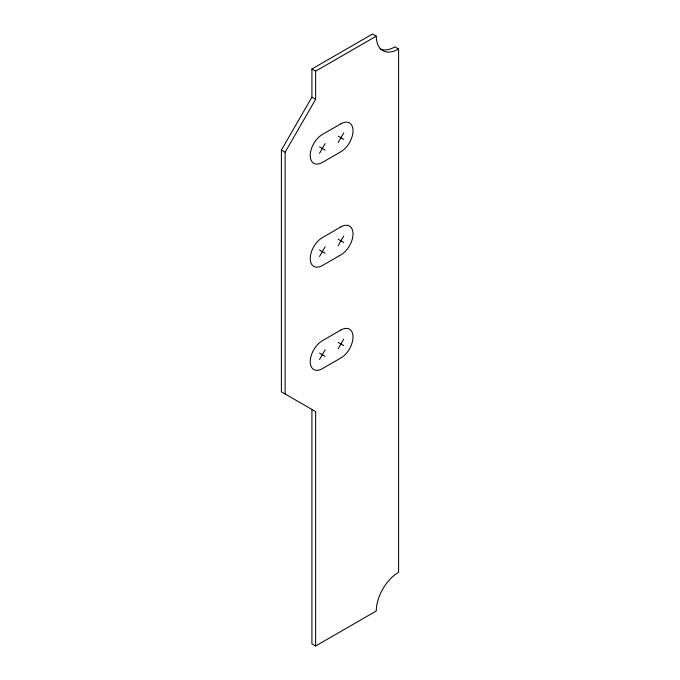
<?xml version="1.0" encoding="UTF-8"?>
<svg xmlns="http://www.w3.org/2000/svg" width="680" height="680" viewBox="0 0 680 680"><rect width="100%" height="100%" fill="white"/><g stroke="black" fill="none" stroke-linecap="round" stroke-linejoin="round"><path stroke-width="1.02" d="M315.63 646L315.63 411.604L281.401 391.841L281.401 150.033L311.907 97.189L311.907 69.011L372.555 34L376.278 36.151A31.569 18.224 -60 0 0 398.599 49.036L398.599 572.322A31.569 18.224 -60 0 0 376.278 610.988L315.63 646L311.907 643.85L311.907 409.462M285.124 393.992L285.124 152.184L315.63 99.34L315.63 71.162L311.907 69.011M319.541 153.331L325.116 143.658M338.138 142.588L343.723 132.923M319.541 256.436L325.116 246.772M338.138 245.701L343.723 236.028M319.541 359.55L325.116 349.877M338.138 348.806L343.723 339.142M315.63 71.162L376.278 36.151M398.599 49.036L394.876 46.886A31.569 18.224 -60 0 1 379.993 48.917M311.907 97.189L315.63 99.34M338.138 136.144L343.723 139.366M319.541 146.88L325.116 150.101M281.401 150.033L285.124 152.184M338.138 239.25L343.723 242.471M319.541 249.994L325.116 253.215M338.138 342.363L343.723 345.584M319.541 353.107L325.116 356.328M340.926 123.794L322.328 134.53A17.102 9.877 -60 0 0 310.233 155.474A17.102 9.877 -60 0 0 322.328 162.46L340.926 151.716A17.102 9.877 -60 0 0 353.022 130.772A17.102 9.877 -60 0 0 340.926 123.794M340.926 226.899L322.328 237.643A17.102 9.877 -60 0 0 310.233 258.587A17.102 9.877 -60 0 0 322.328 265.565L340.926 254.83A17.102 9.877 -60 0 0 353.022 233.886A17.102 9.877 -60 0 0 340.926 226.899M340.926 330.012L322.328 340.748A17.102 9.877 -60 0 0 310.233 361.692A17.102 9.877 -60 0 0 322.328 368.679L340.926 357.935A17.102 9.877 -60 0 0 353.022 336.991A17.102 9.877 -60 0 0 340.926 330.012"/></g></svg>
